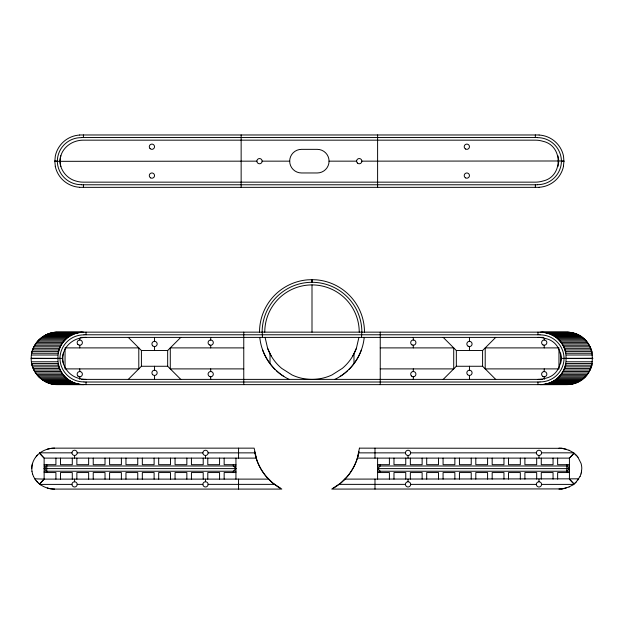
<?xml version="1.0" encoding="UTF-8"?>
<svg xmlns="http://www.w3.org/2000/svg" width="624" height="624" viewBox="0 0 624 624"><rect width="100%" height="100%" fill="white"/><g stroke="black" fill="none" stroke-linecap="round" stroke-linejoin="round"><path stroke-width="0.94" d="M238.563 489.083L238.571 479.115M374.993 448.149L374.985 458.117M364.486 332.147A52.486 52.486 0 0 0 316.579 279.856L312.117 279.661L312 282.29A49.865 49.865 0 0 0 262.135 332.147M31.2 358.223C30.95 344.144 43.727 331.82 57.72 332.147L566.28 332.147C600.99 332.093 600.99 384.696 566.28 384.634L57.72 384.634C43.602 384.977 30.755 372.419 31.2 358.223L62.689 358.394A19.055 19.055 0 0 1 63.484 352.958C65.551 345.938 71.612 340.571 78.53 338.512A25.732 25.732 0 0 1 86.034 337.397M55.325 166.288L54.818 161.335L55.325 156.031A26.458 26.458 0 0 1 79.646 135.041M83.959 332.147C49.249 332.093 49.249 384.696 83.959 384.634M539.105 135.041A26.458 26.458 0 0 1 563.495 156.016L563.932 161.335L563.425 166.288M540.041 384.634C574.751 384.696 574.751 332.093 540.041 332.147M31.957 471.292C31.255 466.346 32.604 461.198 35.615 457.22M86.034 379.384A25.732 25.732 0 0 1 78.53 378.277C67.954 375.445 59.966 363.839 63.484 352.958M537.966 337.397A25.732 25.732 0 0 1 545.47 338.512C565.882 342.724 565.89 374.065 545.47 378.277A25.732 25.732 0 0 1 537.966 379.384M31.762 468.616L31.769 468.593A18.525 18.525 0 0 1 32.542 463.32M35.615 457.244C39.967 451.347 47.354 448.133 54.6 448.149L254.124 448.149L256.955 460.504A53.009 53.009 0 0 0 266.167 476.447L272.704 482.984L281.822 489.083L54.592 489.083C45.965 489.169 37.167 484.403 33.509 476.424M358.909 337.397L356.39 348.309L352.911 355.766M361.553 337.397L361.748 332.147M577.075 456.152L574.01 453.203L569.423 458.117L357.349 458.117L359.44 448.149M581.014 473.912L581.591 471.26M581.35 472.61L581.786 468.593A18.525 18.525 0 0 0 581.014 463.32L577.941 457.22M60.856 155.727C57.346 166.6 65.333 178.214 75.91 181.038A25.732 25.732 0 0 0 83.413 182.153L535.337 182.153A25.732 25.732 0 0 0 542.841 181.038C563.261 176.826 563.261 145.486 542.841 141.274A25.732 25.732 0 0 0 535.337 140.166L83.413 140.166A25.732 25.732 0 0 0 75.91 141.274C68.991 143.341 62.93 148.707 60.856 155.727A19.055 19.055 0 0 0 60.856 166.592M334.823 379.384C351.023 371.732 362.56 355.243 364.198 337.397L364.159 337.74M357.989 456.089L356.593 460.504A53.009 53.009 0 0 1 347.389 476.447L340.852 482.984L331.734 489.083L561.943 488.912M581.006 473.889L580.055 476.447M255.575 456.089L256.207 458.117L44.132 458.117L39.546 453.203L44.132 458.117L44.132 479.115L39.546 484.013L38.454 483.093M580.047 476.424L576.124 482.11M577.941 479.965L578.729 478.826L344.947 479.115L344.261 479.856M36.481 456.152L37.432 455.122M574.01 453.227L572.855 452.377L574.01 453.203L569.423 458.117L569.423 479.115L574.01 484.013L576.124 482.087M269.295 479.856L268.609 479.115L44.132 479.115L39.538 484.006L40.7 484.856M128.294 379.384L141.414 366.265L167.661 366.265L180.781 379.384M46.753 471.237L44.132 468.616L46.753 465.995M128.294 337.397L141.414 350.516L167.661 350.516L180.781 337.397M233.321 464.677L233.321 465.995L235.942 468.616L233.321 471.237L233.321 472.555M443.219 379.384L456.339 366.265L482.586 366.265L495.706 379.384M443.219 337.397L456.339 350.516L482.586 350.516L495.706 337.397M380.234 472.555L380.234 471.237L377.606 468.616L380.234 465.995L380.234 464.677M566.795 471.237L569.423 468.616L566.795 465.995M575.102 483.093L572.855 484.856L574.018 484.006L569.423 479.115M39.538 453.227L40.7 452.377M572.863 484.856L569.057 486.977M569.065 486.977L561.935 488.912M54.818 161.335L256.885 161.156M361.865 161.156L563.932 160.984M60.06 358.394L31.2 358.566M560.516 352.958A19.055 19.055 0 0 1 561.311 358.394L592.8 358.223M312.117 279.661L307.421 279.856A52.486 52.486 0 0 0 259.514 332.147M79.646 134.971L539.105 134.971M539.105 187.348L79.646 187.348M81.377 137.537L537.373 137.537M262.135 161.156A2.621 2.621 0 0 0 258.203 158.886A2.621 2.621 0 0 0 258.203 163.433A2.621 2.621 0 0 0 262.135 161.156L289.692 161.156A11.809 11.809 0 0 1 301.501 149.347L317.249 149.347A11.809 11.809 0 0 1 329.059 161.156L356.616 161.156M81.377 184.774L537.373 184.774M56.027 332.202L82.267 332.202M541.733 332.202L567.973 332.202M54.296 332.374L80.543 332.374M543.457 332.374L569.704 332.374M52.588 332.654L78.827 332.654M545.173 332.654L571.412 332.654M50.895 333.037L77.134 333.037M546.866 333.037L573.105 333.037M49.234 333.536L75.473 333.536M548.527 333.536L574.766 333.536M47.603 334.144L73.85 334.144M550.15 334.144L576.397 334.144M84.006 334.776L539.994 334.776M46.02 334.846L72.267 334.846M551.733 334.846L577.98 334.846M44.491 335.657L70.73 335.657M553.27 335.657L579.509 335.657M43.017 336.562L69.256 336.562M554.744 336.562L580.983 336.562M80.746 337.397L543.254 337.397M41.597 337.561L67.844 337.561M556.156 337.561L582.403 337.561M40.256 338.653L66.503 338.653M557.497 338.653L583.744 338.653M38.984 339.823L65.231 339.823M558.769 339.823L585.016 339.823M37.799 341.078L64.038 341.078M559.962 341.078L586.201 341.078M36.691 342.404L62.938 342.404M561.062 342.404L587.309 342.404M35.677 343.801L61.924 343.801M562.076 343.801L588.323 343.801M34.757 345.259L61.004 345.259M562.996 345.259L589.243 345.259M33.938 346.772L60.185 346.772M563.815 346.772L590.062 346.772M65.044 347.896L138.793 347.896L138.793 368.893L65.044 368.893L65.044 348.847M243.766 347.896L170.282 347.896L170.282 368.893L243.766 368.893M380.234 347.896L453.718 347.896L453.718 368.893L380.234 368.893M558.956 347.896L485.207 347.896L485.207 368.893L558.956 368.893L558.956 348.847M33.22 348.34L59.467 348.34M564.533 348.34L590.78 348.34M32.604 349.947L58.851 349.947M565.149 349.947L591.396 349.947M32.097 351.593L58.344 351.593M565.656 351.593L591.903 351.593M31.411 355.009L57.658 355.009M566.342 355.009L592.589 355.009M592.8 358.566L563.94 358.394M31.411 361.78L57.658 361.78M566.342 361.78L592.589 361.78M31.707 363.519L57.946 363.519M566.054 363.519L592.293 363.519M32.097 365.196L58.344 365.196M565.656 365.196L591.903 365.196M32.604 366.842L58.851 366.842M565.149 366.842L591.396 366.842M33.22 368.449L59.467 368.449M564.533 368.449L590.78 368.449M33.938 370.016L60.185 370.016M563.815 370.016L590.062 370.016M34.757 371.53L61.004 371.53M562.996 371.53L589.243 371.53M35.677 372.988L61.924 372.988M562.076 372.988L588.323 372.988M36.691 374.384L62.938 374.384M561.062 374.384L587.309 374.384M37.799 375.71L64.038 375.71M559.962 375.71L586.201 375.71M38.984 376.966L65.231 376.966M558.769 376.966L585.016 376.966M40.256 378.136L66.503 378.136M557.497 378.136L583.744 378.136M41.597 379.228L67.844 379.228M556.156 379.228L582.403 379.228M81.713 379.384L542.287 379.384M43.017 380.227L69.256 380.227M554.744 380.227L580.983 380.227M44.491 381.131L70.73 381.131M553.27 381.131L579.509 381.131M46.02 381.935L72.267 381.935M551.733 381.935L577.98 381.935M84.006 382.013L539.994 382.013M47.603 382.645L73.85 382.645M550.15 382.645L576.397 382.645M49.234 383.245L75.473 383.245M548.527 383.245L574.766 383.245M50.895 383.744L77.134 383.744M546.866 383.744L573.105 383.744M52.588 384.134L78.827 384.134M545.173 384.134L571.412 384.134M54.296 384.415L80.543 384.415M543.457 384.415L569.704 384.415M359.432 448.149L561.943 448.321M40.069 452.829L71.947 452.837M77.197 452.837A2.621 2.621 0 0 1 73.265 455.114A2.621 2.621 0 0 1 73.265 450.567A2.621 2.621 0 0 1 77.197 452.837L202.878 452.86M208.127 452.86A2.621 2.621 0 0 1 204.188 455.138A2.621 2.621 0 0 1 204.188 450.59A2.621 2.621 0 0 1 208.127 452.86L254.857 452.868M358.699 452.868L405.428 452.86M410.678 452.86A2.621 2.621 0 0 0 406.739 450.59A2.621 2.621 0 0 0 406.739 455.138A2.621 2.621 0 0 0 410.678 452.86L536.359 452.837M541.601 452.837A2.621 2.621 0 0 0 537.67 450.567A2.621 2.621 0 0 0 537.67 455.114A2.621 2.621 0 0 0 541.601 452.837L573.479 452.829M44.132 464.677L55.918 464.677L55.918 458.117M235.942 464.677L224.156 464.677L224.156 458.117M377.606 464.677L389.399 464.677L389.399 458.117M569.423 464.677L557.638 464.677L557.638 458.117M44.132 465.995L235.942 465.995M377.606 465.995L569.423 465.995M44.132 468.616L235.942 468.616M377.606 468.616L569.423 468.616M44.132 471.237L235.942 471.237M377.606 471.237L569.423 471.237M44.132 472.555L55.918 472.555L55.918 479.115M235.942 472.555L224.156 472.555L224.156 479.115M377.606 472.555L389.399 472.555L389.399 479.115M569.423 472.555L557.638 472.555L557.638 479.115M40.069 484.403L71.947 484.396M77.197 484.396A2.621 2.621 0 0 0 73.265 482.118A2.621 2.621 0 0 0 73.265 486.665A2.621 2.621 0 0 0 77.197 484.396L202.878 484.372M208.127 484.372A2.621 2.621 0 0 0 204.188 482.095A2.621 2.621 0 0 0 204.188 486.642A2.621 2.621 0 0 0 208.127 484.372L274.498 484.364M339.058 484.364L405.428 484.372M410.678 484.372A2.621 2.621 0 0 1 406.739 486.642A2.621 2.621 0 0 1 406.739 482.095A2.621 2.621 0 0 1 410.678 484.372L536.359 484.396M541.601 484.396A2.621 2.621 0 0 1 537.67 486.665A2.621 2.621 0 0 1 537.67 482.118A2.621 2.621 0 0 1 541.601 484.396L573.479 484.403M44.132 479.115L34.827 478.826L35.615 479.965M561.311 161.156L563.932 161.335M54.818 160.984L57.439 161.156M561.935 448.321L569.065 450.255M569.057 450.255L572.863 452.377M289.177 379.384C272.977 371.732 261.44 355.243 259.802 337.397L259.841 337.74M575.102 454.139L576.124 455.122M36.481 481.081L37.432 482.11M577.067 456.128L577.941 457.244M271.089 355.766L267.61 348.309L265.091 337.397M33.501 476.447L32.542 473.889M32.542 473.912L31.964 471.26M262.447 337.397L262.252 332.147M311.883 279.661L312 282.29A49.865 49.865 0 0 1 361.865 332.147M374.993 489.083L374.985 479.115M238.563 448.149L238.571 458.117M566.795 464.677L566.795 472.555M553.059 458.117L553.059 464.677L541.265 464.677L541.265 458.117M553.059 479.115L553.059 472.555L541.265 472.555L541.265 479.115M544.229 338.263L544.229 339.994M544.229 345.236L544.229 347.896M544.229 368.893L544.229 371.545M544.229 376.795L544.229 379.384M538.98 455.465L538.98 458.117M538.98 479.115L538.98 481.767M537.966 332.147L537.966 334.776M537.966 382.013L537.966 384.634M536.695 458.117L536.695 464.677L524.901 464.677L524.901 458.117M536.695 479.115L536.695 472.555L524.901 472.555L524.901 479.115M535.337 134.917L535.337 137.537M535.337 184.774L535.337 187.403M520.322 458.117L520.322 464.677L508.537 464.677L508.537 458.117M520.322 479.115L520.322 472.555L508.537 472.555L508.537 479.115M503.958 458.117L503.958 464.677L492.172 464.677L492.172 458.117M503.958 479.115L503.958 472.555L492.172 472.555L492.172 479.115M487.594 458.117L487.594 464.677L475.808 464.677L475.808 458.117M487.594 479.115L487.594 472.555L475.808 472.555L475.808 479.115M482.586 350.516L482.586 366.265M471.229 458.117L471.229 464.677L459.436 464.677L459.436 458.117M471.229 479.115L471.229 472.555L459.436 472.555L459.436 479.115M469.459 337.397L469.459 341.336M469.459 346.585L469.459 350.516M469.459 366.265L469.459 370.204M469.459 375.453L469.459 379.384M456.339 350.516L456.339 366.265M454.865 458.117L454.865 464.677L443.071 464.677L443.071 458.117M454.865 479.115L454.865 472.555L443.071 472.555L443.071 479.115M438.493 458.117L438.493 464.677L426.707 464.677L426.707 458.117M438.493 479.115L438.493 472.555L426.707 472.555L426.707 479.115M422.128 458.117L422.128 464.677L410.342 464.677L410.342 458.117M422.128 479.115L422.128 472.555L410.342 472.555L410.342 479.115M413.299 337.397L413.299 339.994M413.299 345.236L413.299 347.896M413.299 368.893L413.299 371.522M413.299 376.771L413.299 379.384M408.049 455.489L408.049 458.117M408.049 479.115L408.049 481.744M405.764 458.117L405.764 464.677L393.978 464.677L393.978 458.117M405.764 479.115L405.764 472.555L393.978 472.555L393.978 479.115M380.234 332.147L380.234 384.634M377.606 134.917L377.606 187.403M377.606 458.117L377.606 479.115M353.987 353.691L353.987 363.566M264.763 332.147A47.237 47.237 0 0 1 312 284.911L312 332.147M270.013 353.691L270.013 363.566M243.766 332.147L243.766 384.634M241.145 134.917L241.145 187.403M235.942 458.117L235.942 479.115M219.578 458.117L219.578 464.677L207.792 464.677L207.792 458.117M219.578 479.115L219.578 472.555L207.792 472.555L207.792 479.115M210.701 337.397L210.701 340.018M210.701 345.267L210.701 347.896M210.701 368.893L210.701 371.522M210.701 376.771L210.701 379.384M205.499 455.489L205.499 458.117M205.499 479.115L205.499 481.744M203.213 458.117L203.213 464.677L191.428 464.677L191.428 458.117M203.213 479.115L203.213 472.555L191.428 472.555L191.428 479.115M186.849 458.117L186.849 464.677L175.055 464.677L175.055 458.117M186.849 479.115L186.849 472.555L175.055 472.555L175.055 479.115M170.485 458.117L170.485 464.677L158.691 464.677L158.691 458.117M170.485 479.115L170.485 472.555L158.691 472.555L158.691 479.115M167.661 350.516L167.661 366.265M154.541 337.397L154.541 341.336M154.541 346.585L154.541 350.516M154.541 366.265L154.541 370.204M154.541 375.453L154.541 379.384M154.112 458.117L154.112 464.677L142.327 464.677L142.327 458.117M154.112 479.115L154.112 472.555L142.327 472.555L142.327 479.115M141.414 350.516L141.414 366.265M137.748 458.117L137.748 464.677L125.962 464.677L125.962 458.117M137.748 479.115L137.748 472.555L125.962 472.555L125.962 479.115M121.384 458.117L121.384 464.677L109.598 464.677L109.598 458.117M121.384 479.115L121.384 472.555L109.598 472.555L109.598 479.115M105.019 458.117L105.019 464.677L93.226 464.677L93.226 458.117M105.019 479.115L105.019 472.555L93.226 472.555L93.226 479.115M88.655 458.117L88.655 464.677L76.861 464.677L76.861 458.117M88.655 479.115L88.655 472.555L76.861 472.555L76.861 479.115M86.034 332.147L86.034 334.776M86.034 382.013L86.034 384.634M83.413 134.917L83.413 137.537M83.413 184.774L83.413 187.403M79.771 338.263L79.771 339.994M79.771 345.236L79.771 347.896M79.771 368.893L79.771 371.545M79.771 376.795L79.771 379.384M74.576 455.465L74.576 458.117M74.576 479.115L74.576 481.767M72.283 458.117L72.283 464.677L60.497 464.677L60.497 458.117M72.283 479.115L72.283 472.555L60.497 472.555L60.497 479.115M46.753 464.677L46.753 472.555M81.377 137.639A23.806 23.806 0 0 0 57.322 161.156A23.806 23.806 0 0 0 81.377 184.673M557.895 155.68A19.055 19.055 0 0 1 557.895 166.592M537.373 137.639A23.806 23.806 0 0 1 561.428 161.156A23.806 23.806 0 0 1 537.373 184.673M79.646 187.278A26.458 26.458 0 0 1 55.255 166.296M563.495 166.296A26.458 26.458 0 0 1 539.105 187.278M329.059 161.156A11.809 11.809 0 0 1 317.249 172.965L301.501 172.965A11.809 11.809 0 0 1 289.692 161.156M47.26 449.233A25.225 25.225 0 0 1 54.6 448.149M54.6 489.083A25.225 25.225 0 0 1 47.26 487.999M358.979 451.581A53.009 53.009 0 0 1 333.278 488.28M280.277 488.28A53.009 53.009 0 0 1 254.576 451.581M558.956 448.149A25.225 25.225 0 0 1 566.296 449.233M566.296 487.999A25.225 25.225 0 0 1 558.956 489.083M63.484 363.823A19.055 19.055 0 0 1 62.689 358.394M84.006 334.877A23.806 23.806 0 0 0 59.951 358.394A23.806 23.806 0 0 0 84.006 381.911M356.39 348.309A47.237 47.237 0 0 1 342.365 368.339L331.96 374.962A47.237 47.237 0 0 1 292.04 374.962L281.635 368.339A47.237 47.237 0 0 1 267.61 348.309M312 284.911A47.237 47.237 0 0 1 359.237 332.147M561.311 358.394A19.055 19.055 0 0 1 560.516 363.823M539.994 334.877A23.806 23.806 0 0 1 564.049 358.394A23.806 23.806 0 0 1 539.994 381.911M592.363 363.535A26.458 26.458 0 0 1 567.973 384.509L541.733 384.579A26.458 26.458 0 0 0 566.116 363.535M31.637 363.535A26.458 26.458 0 0 0 56.027 384.509L82.267 384.579A26.458 26.458 0 0 1 57.884 363.535M56.027 332.272A26.458 26.458 0 0 0 31.637 353.254L57.946 353.27A26.458 26.458 0 0 1 82.274 332.272M567.973 332.272A26.458 26.458 0 0 1 592.363 353.254L566.054 353.27A26.458 26.458 0 0 0 541.726 332.272M361.327 350.103A52.486 52.486 0 0 1 349.112 369.268M274.888 369.268A52.486 52.486 0 0 1 262.673 350.103M283.787 376.35A39.187 39.187 0 0 1 276.588 370.828M347.412 370.828A39.187 39.187 0 0 1 340.213 376.35M150.602 177.863A2.621 2.621 0 0 0 154.541 175.594A2.621 2.621 0 0 0 150.602 173.316A2.621 2.621 0 0 0 150.602 177.863M150.056 148.582A2.621 2.621 0 0 0 154.448 147.404A2.621 2.621 0 0 0 151.234 144.191A2.621 2.621 0 0 0 150.056 148.582M465.527 177.863A2.621 2.621 0 0 0 469.459 175.594A2.621 2.621 0 0 0 465.527 173.316A2.621 2.621 0 0 0 465.527 177.863M465.527 148.996A2.621 2.621 0 0 0 469.459 146.726A2.621 2.621 0 0 0 465.527 144.448A2.621 2.621 0 0 0 465.527 148.996M357.38 163.012A2.621 2.621 0 0 0 361.772 161.834A2.621 2.621 0 0 0 358.558 158.621A2.621 2.621 0 0 0 357.38 163.012M467.602 374.681A2.621 2.621 0 0 0 471.994 373.503A2.621 2.621 0 0 0 468.78 370.289A2.621 2.621 0 0 0 467.602 374.681M468.148 346.234A2.621 2.621 0 0 0 472.087 343.957A2.621 2.621 0 0 0 468.148 341.687A2.621 2.621 0 0 0 468.148 346.234M152.685 374.681A2.621 2.621 0 0 0 157.076 373.503A2.621 2.621 0 0 0 153.863 370.289A2.621 2.621 0 0 0 152.685 374.681M152.685 345.813A2.621 2.621 0 0 0 157.076 344.635A2.621 2.621 0 0 0 153.863 341.422A2.621 2.621 0 0 0 152.685 345.813M77.914 376.03A2.621 2.621 0 0 0 82.306 374.852A2.621 2.621 0 0 0 79.092 371.639A2.621 2.621 0 0 0 77.914 376.03M77.914 344.471A2.621 2.621 0 0 0 82.306 343.294A2.621 2.621 0 0 0 79.092 340.08A2.621 2.621 0 0 0 77.914 344.471M542.919 376.444A2.621 2.621 0 0 0 546.85 374.174A2.621 2.621 0 0 0 542.919 371.896A2.621 2.621 0 0 0 542.919 376.444M542.919 344.885A2.621 2.621 0 0 0 546.85 342.615A2.621 2.621 0 0 0 542.919 340.345A2.621 2.621 0 0 0 542.919 344.885M411.988 344.885A2.621 2.621 0 0 0 415.927 342.615A2.621 2.621 0 0 0 411.988 340.345A2.621 2.621 0 0 0 411.988 344.885M411.442 375.999A2.621 2.621 0 0 0 415.834 374.821A2.621 2.621 0 0 0 412.62 371.608A2.621 2.621 0 0 0 411.442 375.999M209.391 344.916A2.621 2.621 0 0 0 213.322 342.638A2.621 2.621 0 0 0 209.391 340.369A2.621 2.621 0 0 0 209.391 344.916M209.391 376.42A2.621 2.621 0 0 0 213.322 374.143A2.621 2.621 0 0 0 209.391 371.873A2.621 2.621 0 0 0 209.391 376.42"/></g></svg>
